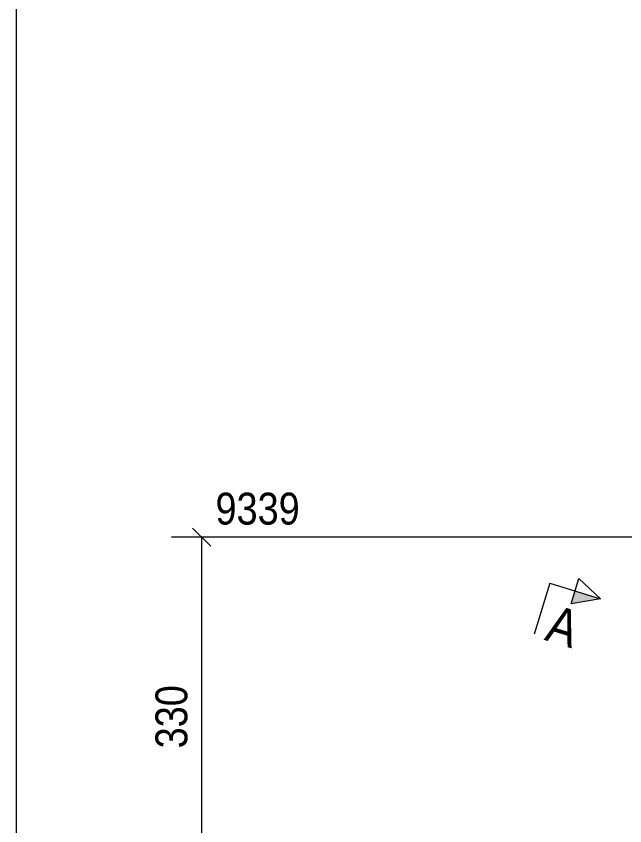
# Model space of a CAD drawing. Header units: millimetres. Extents: x 2 to 579, y 1 to 825.
# Drawn here: x 5 to 62.3, y 611.7 to 687.9 of the extents above; entities that cross this region are included whole.
import ezdxf

# ---------------------------------------------------------------- set-up
doc = ezdxf.new("R2010")
doc.units = ezdxf.units.MM
doc.linetypes.add('XKITLINE00', pattern=[0])
for name, color, linetype, lineweight in [('Dimensions', 7, 'Continuous', 0), ('DrawingSheet', 5, 'Continuous', 0), ('Section', 6, 'Continuous', 0)]:
    doc.layers.add(name, color=color, linetype=linetype, lineweight=lineweight)
doc.styles.add('ARIAL', font='ARIAL.TTF')

# ---------------------------------------------------------------- blocks, each defined once
blk = doc.blocks.new('*A162')
at = {"layer": 'DrawingSheet', "color": 5, "linetype": 'XKITLINE00', "lineweight": 0}
blk.add_line((5, 825), (5, 5), dxfattribs=at)
blk = doc.blocks.new('*A259')
at = {"layer": 'Section'}
blk.add_hatch(color=3, dxfattribs=at).paths.add_polyline_path([(57.581, 633.826), (59.971, 633.092), (57.215, 632.631)], flags=17)
at = {"layer": 'Section', "color": 3, "linetype": 'XKITLINE00', "lineweight": 0}
for p, q in [((57.215, 632.631), (57.948, 635.021)), ((57.948, 635.021), (59.971, 633.092)), ((59.971, 633.092), (57.215, 632.631))]:
    blk.add_line(p, q, dxfattribs=at)
at = {"layer": 'Section', "color": 1, "linetype": 'XKITLINE00', "lineweight": 0}
for q in [(53.724, 629.78), (59.971, 633.092)]:
    blk.add_line((55.192, 634.56), q, dxfattribs=at)
at = {"layer": 'Section', "color": 7, "style": 'ARIAL', "width": 0.85}
blk.add_text('A', height=3.5, rotation=-17.06841, dxfattribs=at).set_placement((54.606, 629.247))
blk = doc.blocks.new('*A268')
at = {"layer": 'Dimensions', "color": 7, "linetype": 'XKITLINE00', "lineweight": 0}
for p, q in [((21.601, 639.734), (23.299, 638.037)), ((67.45, 638.885), (19.6, 638.885)), ((22.45, 605.848), (22.45, 638.885)), ((21.601, 606.697), (23.299, 604.999)), ((77, 605.848), (19.6, 605.848))]:
    blk.add_line(p, q, dxfattribs=at)
at = {"layer": 'Dimensions', "color": 3}
for p in [(22.45, 638.885), (22.45, 605.848)]:
    blk.add_point(p, dxfattribs=at)
at = {"layer": 'Dimensions', "color": 3, "style": 'ARIAL', "width": 0.85}
blk.add_text('9339', height=3, dxfattribs=at).set_placement((23.75, 640.085))
blk.add_text('330', height=3, rotation=90.00021, dxfattribs=at).set_placement((21.1, 619.029))

msp = doc.modelspace()

# ---------------------------------------------------------------- block references
at = {"lineweight": 0}
for name in ['*A162', '*A268', '*A259']:
    msp.add_blockref(name, (0, 0), dxfattribs=at)

doc.saveas('drawing.dxf')
